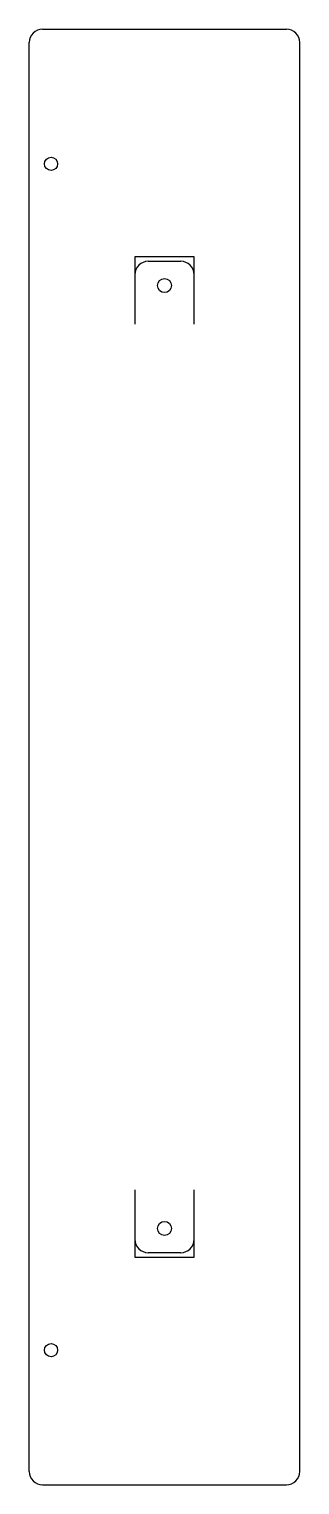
# Model space of a CAD drawing. Header units: millimetres. Extents: x -50 to 50, y -540 to 0.
import ezdxf

# ---------------------------------------------------------------- set-up
doc = ezdxf.new("R2010")
doc.units = ezdxf.units.MM

msp = doc.modelspace()

# ---------------------------------------------------------------- linework, layer by layer
at = {"color": 7, "linetype": 'Continuous', "lineweight": 25}
for p, q in [((-45.14, 0), (45.14, 0)), ((-50.14, -535), (-50.14, -5)), ((50.14, -535), (50.14, -5)), ((11, -84.5), (-11, -84.5)), ((-11, -84.5), (-11, -109.5)), ((-6, -86.13), (6, -86.13)), ((11, -109.5), (11, -84.5)), ((-11, -430.5), (-11, -455.5)), ((11, -455.5), (11, -430.5)), ((-11, -455.5), (11, -455.5)), ((6, -453.87), (-6, -453.87)), ((-45.14, -540), (45.14, -540))]:
    msp.add_line(p, q, dxfattribs=at)
for centre, radius in [((-42.04, -50), 2.45), ((0, -95.13), 2.6), ((0, -444.87), 2.6), ((-42.04, -490), 2.45)]:
    msp.add_circle(centre, radius, dxfattribs=at)
for centre, start, end in [((-45.14, -5), 90, 180), ((45.14, -5), 0, 90), ((-6, -91.13), 90, 180), ((6, -91.13), 0, 90), ((-6, -448.87), 180, 270), ((6, -448.87), 270, 0), ((-45.14, -535), 180, 270), ((45.14, -535), 270, 0)]:
    msp.add_arc(centre, 5, start, end, dxfattribs=at)

doc.saveas('drawing.dxf')
